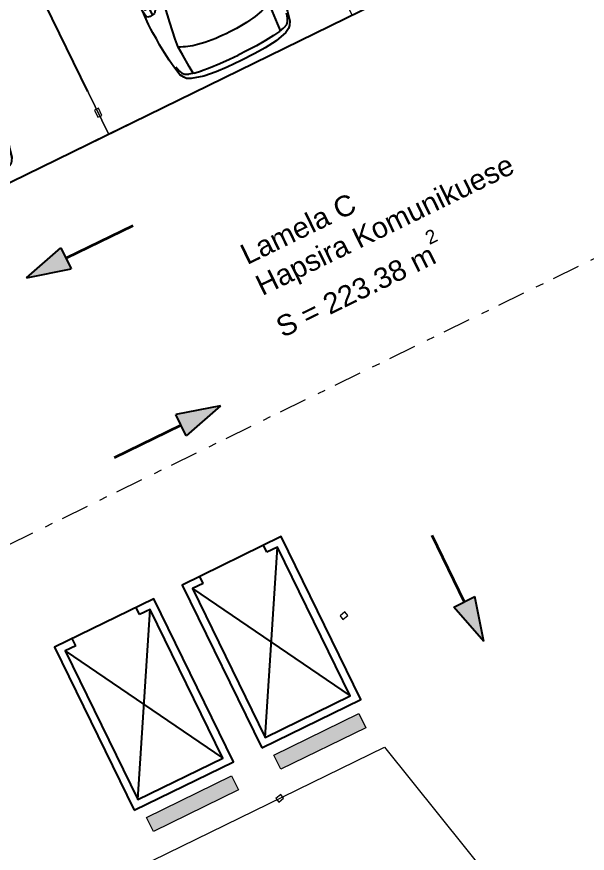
# Model space of a CAD drawing. Header units: metres. Extents: x 7511783 to 7512372, y 4692307 to 4692611.
# Drawn here: x 7511960.25 to 7511967.49, y 4692583.54 to 4692594.15 of the extents above; entities that cross this region are included whole.
import ezdxf

# ---------------------------------------------------------------- set-up
doc = ezdxf.new("R2010")
doc.units = ezdxf.units.M
doc.linetypes.add('Dot & Dashed', pattern=[670.2777624130249, 352.777767181396, -176.388883590699, 0, -141.11111164093])
doc.linetypes.add('Long Dashed', pattern=[793.7499761581423, 476.2499928474427, -317.4999833106997])
doc.layers.get('0').update_dxf_attribs({"lineweight": 0})
for name, color, linetype, lineweight in [('2D Drafting - General_Pen_No__2', 8, 'Continuous', 0), ('2D Drafting - General_Pen_No__42', 8, 'Continuous', 0), ('A - Shtyllat', 7, 'Continuous', 0), ('A - Shtyllat_Pen_No__1', 7, 'Continuous', 0), ('A -Polyline', 7, 'Continuous', 0), ('A -Polyline_Pen_No__42', 8, 'Continuous', 0), ('Interior - Furniture _Pen_No__42', 8, 'Continuous', 0), ('Marker - Section', 7, 'Continuous', 0)]:
    doc.layers.add(name, color=color, linetype=linetype, lineweight=lineweight)
for name, color, linetype, lineweight, true_color in [('2D Drafting - General_Pen_No__82', 7, 'Continuous', 0, 0xaaaaaa), ('A - Fill Zone_Pen_No__156', 7, 'Continuous', 0, 0x54689e), ('A -Polyline_Pen_No__48', 7, 'Continuous', 0, 0xa80f02), ('A -Polyline_Pen_No__8', 7, 'Continuous', 0, 0xa80f02), ('Marker - Section_Pen_No__85', 7, 'Continuous', 0, 0x80c2ff)]:
    doc.layers.add(name, color=color, linetype=linetype, lineweight=lineweight, true_color=true_color)
doc.styles.add('GENERATED_STYLE_1', font='arial.ttf')

# ---------------------------------------------------------------- blocks, each defined once
blk = doc.blocks.new('Column_65', base_point=(6724.902781676206, 12956.7634294679))
at = {"layer": 'A - Shtyllat_Pen_No__1', "color": 7, "linetype": 'Continuous', "lineweight": 13, "flags": 128}
blk.add_lwpolyline([(6770.500561939939, 12936.24898492216), (6757.364026913966, 12994.79325404828), (6679.305001412475, 12977.27787401365), (6692.441536438448, 12918.73360488753)], close=True, dxfattribs=at)
blk = doc.blocks.new('Column_66', base_point=(6061.401064913532, 12807.88269917354))
at = {"layer": 'A - Shtyllat_Pen_No__1', "color": 7, "linetype": 'Continuous', "lineweight": 13, "flags": 128}
blk.add_lwpolyline([(6106.998845177263, 12787.3682546278), (6093.862310151291, 12845.91252375392), (6015.8032846498, 12828.39714371929), (6028.939819675772, 12769.85287459317)], close=True, dxfattribs=at)
blk = doc.blocks.new('Column_76', base_point=(6635.000000000004, 13874.91603487401))
at = {"layer": 'A - Shtyllat_Pen_No__1', "color": 7, "linetype": 'Continuous', "lineweight": 13, "flags": 128}
blk.add_lwpolyline([(6662.500000000005, 13924.91603487401), (6607.500000000003, 13924.91603487401), (6607.500000000003, 13824.91603487401), (6662.500000000005, 13824.91603487401)], close=True, dxfattribs=at)
blk = doc.blocks.new('Car 05 22')
at = {"layer": 'Interior - Furniture _Pen_No__42', "color": 8, "linetype": 'Continuous', "lineweight": 25}
for p, q in [((1961.117547741, 983.2211582230001), (1928.938242309, 983.2211582230001)), ((1928.938242309, 983.2211582230001), (1957.843908175, 858.0544967500001)), ((1996.903176747, 974.9060932166), (1961.117547741, 983.2211582230001)), ((2026.89661068, 945.007687052), (1996.903176747, 974.9060932166)), ((-78.35772569479998, 850.6357850930001), (-168.2198443133, 844.6061713611999)), ((-24.036324899, 852.2918850640001), (-78.35772569479998, 850.6357850930001)), ((40.3182760438, 852.333685063), (-24.036324899, 852.2918850640001)), ((230.8030912739, 845.5192631063), (40.3182760438, 852.333685063)), ((590.7241636140001, 851.6786068920002), (400.0158099590001, 847.5968063790001)), ((856.5325990199999, 856.1697074550001), (590.7241636140001, 851.6786068920002)), ((1129.8609284, 858.5331077519999), (856.5325990199999, 856.1697074550001)), ((1129.8609284, 858.5331077519999), (1120.69723063, 838.160005195)), ((1536.1071561, 860.3802508980001), (1129.8609284, 858.5331077519999)), ((1957.843908175, 858.0544967500001), (1536.1071561, 860.3802508980001)), ((1957.84390817, 858.0544967500001), (1977.22141076, 777.427813481)), ((2054.5732194, 897.577022836), (2026.89661068, 945.007687052)), ((2067.91700908, 857.6794056350002), (2054.5732194, 897.577022836)), ((2119.91703998, 857.4374531180001), (2067.91700908, 857.6794056350002)), ((2075.28112592, 835.6608695470001), (2067.91700908, 857.6794056350002)), ((2193.165590015, 856.4504063259001), (2119.91703998, 857.4374531180001)), ((2182.27381684, 834.0818412380002), (2193.16559002, 856.4504063260001)), ((2808.01466132, 852.5547640039999), (2193.165590015, 856.4504063259001)), ((2855.7113639, 852.6327640009999), (2808.01466132, 852.5547640039999)), ((2808.01466132, 852.5547640039999), (2876.86636504, 843.3172643940001)), ((2891.44016583, 852.528764005), (2855.7113639, 852.6327640009999)), ((2922.51356751, 852.0343640259999), (2891.44016583, 852.528764005)), ((2945.17226874, 849.4061641369999), (2922.51356751, 852.0343640259999)), ((2989.61447115, 839.6482645490003), (2945.17226874, 849.4061641369999)), ((-757.6903274910002, 747.022066986), (-784.8200333720001, 721.8124613509999)), ((-706.3378894982, 775.7872218095), (-757.6903274910002, 747.022066986)), ((-701.0941271610001, 743.2591195180001), (-729.425104913, 716.3992494200002)), ((-585.227090103, 801.027979058), (-706.3378894982, 775.7872218095)), ((-664.8727541800001, 760.961322365), (-701.0941271610001, 743.2591195180001)), ((-626.571782751, 772.4860242179999), (-664.8727541800001, 760.961322365)), ((-594.8871138119998, 778.489558035), (-626.571782751, 772.4860242179999)), ((-483.1389679684001, 817.2581826864), (-585.227090103, 801.027979058)), ((-372.3345973750002, 830.2299334650002), (-483.1389679684001, 817.2581826864)), ((-251.752794228, 841.0437339470001), (-372.3345973750002, 830.2299334650002)), ((-168.2198443133, 844.6061713611999), (-251.752794228, 841.0437339470001)), ((124.560977278, 791.396786131), (129.0398444, 820.468777931)), ((125.693926866, 743.8968737240001), (124.560977278, 791.396786131)), ((327.3887276080001, 761.9208956260001), (125.394377448, 756.455747737)), ((132.4291391170001, 722.8048827370001), (125.693926866, 743.8968737240001)), ((129.0398444, 820.468777931), (138.8862428820001, 832.3883788069999)), ((138.8862428820001, 832.3883788069999), (165.168377873, 840.2758852750001)), ((165.168377873, 840.2758852750001), (194.733578306, 844.324685204)), ((194.733578306, 844.324685204), (230.803091274, 845.519263106)), ((210.873013229, 809.231738788), (418.0703055720001, 816.1926024380002)), ((400.0158099590001, 847.5968063790001), (230.8030912739, 845.5192631063)), ((521.950780327, 764.672895972), (327.3887276080001, 761.9208956260001)), ((355.2943663540001, 762.315609428), (339.1227247570001, 683.1192857359999)), ((373.4006373970001, 762.571715197), (357.2289958010001, 683.375391506)), ((813.6270094460001, 769.327996556), (521.950780327, 764.672895972)), ((1108.59023357, 773.98329714), (813.6270094460001, 769.327996556)), ((1036.25651944, 772.8416796290002), (996.5002997029999, 578.7916468290002)), ((1041.96657906, 578.0240872360001), (1107.56627095, 773.967136299)), ((1173.32542975, 774.8950612010001), (1090.33970038, 577.8925306800002)), ((1115.14443198, 808.9482015290001), (1108.59023357, 773.98329714)), ((1108.59023357, 773.98329714), (1537.61805657, 780.0259473990001)), ((1119.51383092, 833.267204581), (1115.14443198, 808.9482015290001)), ((1120.16623076, 836.3248049650001), (1119.51383092, 833.267204581)), ((1120.69723063, 838.160005195), (1120.16623076, 836.3248049650001)), ((1162.63563846, 830.4777734580001), (1220.13025657, 829.0713745190002)), ((1220.13025657, 829.0713745190002), (1369.65750367, 831.4890726950001)), ((1537.61805657, 780.0256115210001), (1974.99295641, 786.0764425990001)), ((1939.15395607, 686.22492547), (1995.917261, 777.427813481)), ((1977.22141076, 777.427813481), (2019.59119012, 777.427813481)), ((2000.39650233, 701.5917706940002), (2213.53100788, 762.9814866290001)), ((2019.59119012, 777.427813481), (2044.48611622, 783.069509224)), ((2044.48611622, 783.069509224), (2063.35562216, 792.2740022800001)), ((2063.35562216, 792.2740022800001), (2070.42572439, 799.8521965630001)), ((2068.68333559, 787.696981005), (2065.39356605, 794.4584027669999)), ((2068.68333559, 787.696981005), (2148.02030692, 790.4828861469999)), ((2070.42572439, 799.8521965630001), (2075.2191259, 809.398389361)), ((2075.2191259, 809.398389361), (2075.28112592, 835.6608695470001)), ((2106.51930118, 732.1586113790001), (2148.02030692, 790.4828861469999)), ((2148.02030692, 790.4828861469999), (2166.81146925, 813.8145374840001)), ((2148.02030692, 790.4828861469999), (2205.61920777, 792.204186117)), ((2166.81146925, 813.8145374840001), (2182.27381684, 834.0818412380002)), ((2205.61920777, 792.204186117), (2227.21980808, 791.0038861380001)), ((2226.59190807, 769.8777067159999), (2213.53100788, 762.9814866290001)), ((2213.53100788, 762.9814866290001), (2238.34670825, 752.240186817)), ((2234.36910819, 773.9630864369999), (2226.59190807, 769.8828865080001)), ((2227.21980808, 791.0038861380001), (2232.61990816, 790.0299861550001)), ((2232.61990816, 790.0299861550001), (2237.93539134, 787.287122525)), ((2238.46067648, 776.864360243), (2234.36910819, 773.9630864369999)), ((2240.81890828, 784.0391862600001), (2237.93539134, 787.287122525)), ((2238.34670825, 752.240186817), (2258.53170854, 739.7174870370001)), ((2238.46067648, 776.864360243), (2240.85090828, 780.520986322)), ((2240.85090828, 780.520986322), (2240.81890828, 784.0391862600001)), ((2876.86636504, 843.3172643940001), (2954.16376923, 813.731165643)), ((2904.11849592, 832.8863289209999), (2905.06820589, 832.837990116)), ((2954.16376923, 813.731165643), (3075.78877375, 774.6896785450001)), ((3013.55027244, 833.064864827), (2989.61447115, 839.6482645490003)), ((3154.26138006, 782.5577669589999), (3013.55027244, 833.064864827)), ((3022.47491973, 758.305686711), (3023.66221975, 762.4851866380001)), ((3024.49924208, 753.7186598590001), (3022.47491973, 758.305686711)), ((3023.66221975, 762.4851866380001), (3034.64521991, 765.0503865930001)), ((3037.91041996, 743.452886971), (3024.49924208, 753.7186598590001)), ((3034.64521991, 765.0503865930001), (3046.93432009, 763.817386614)), ((3050.61522015, 730.6688871950001), (3037.91041996, 743.452886971)), ((3046.93432009, 763.817386614), (3060.9451203, 762.9292866300001)), ((3060.9451203, 762.9292866300001), (3089.85712072, 757.3861867269999)), ((3100.48402088, 763.1120866269999), (3075.78877375, 774.6896785450001)), ((3089.85712072, 757.3861867269999), (3108.43932099, 751.4304868319999)), ((3114.13862108, 753.311186799), (3100.48402088, 763.1120866269999)), ((3108.43932099, 751.4304868319999), (3122.8656212, 746.435986919)), ((3122.8656212, 746.435986919), (3114.13862108, 753.311186799)), ((3170.0706946, 726.5554905960001), (3122.8656212, 746.435986919)), ((3235.883818752, 747.6101556219), (3154.26138006, 782.5577669589999)), ((3269.07948628, 728.3294692490001), (3235.883818752, 747.6101556219)), ((-815.0478655078001, 667.7598955197003), (-855.0523550635, 511.0116477078998)), ((-784.8200333720001, 721.8124613509999), (-815.0478655078001, 667.7598955197003)), ((-768.27197925, 602.2788720830002), (-750.5770825730001, 669.7773949330001)), ((-729.425104913, 716.3992494200002), (-750.5770825730001, 669.7773949330001)), ((-500.877431885, 634.180288886), (-383.0238853850001, 641.9613403830001)), ((-383.0238853850001, 641.9613403830001), (-274.2208861730001, 631.3184000780001)), ((146.670770152, 710.6062742990001), (132.4291391170001, 722.8048827370001)), ((171.252864179, 696.6287725440002), (146.670770152, 710.6062742990001)), ((212.566754139, 676.5412700230003), (171.252864179, 696.6287725440002)), ((266.3151410770001, 654.566867265), (212.566754139, 676.5412700230003)), ((319.490328155, 636.426864989), (266.3151410770001, 654.566867265)), ((339.1227247570001, 683.1192857359999), (329.5580559370001, 633.867334886)), ((357.2289958010001, 683.375391506), (346.76505809, 629.492778784)), ((2000.39650233, 701.5917706940002), (1730.35620914, 633.8338533080002)), ((1952.84760406, 621.338789111), (2122.04550654, 659.9572884350001)), ((2122.04550654, 659.9572884350001), (2293.79610906, 697.650987774)), ((2258.53170854, 739.7174870370001), (2269.0398087, 731.086787188)), ((2269.0398087, 731.086787188), (2278.83550884, 721.9650873480001)), ((2278.83550884, 721.9650873480001), (2293.79610906, 697.650987774)), ((2293.79610906, 697.650987774), (2317.1870094, 700.7385877199999)), ((2293.79610906, 697.6386630720001), (2293.79610906, 697.650987774)), ((2317.1870094, 700.7385877199999), (2345.74280982, 702.7498876850002)), ((2355.13419975, 639.912801441), (2317.1870094, 700.7385877199999)), ((2345.74280982, 702.7498876850002), (2378.92931031, 702.0184876970001)), ((2379.77420337, 575.387091212), (2355.13301598, 639.9159014410001)), ((2410.10490185, 649.1086815510001), (2378.92931031, 702.0184876970001)), ((2378.92931031, 702.0184876970001), (2410.57231077, 694.202887834)), ((2436.02871163, 583.2244924540001), (2410.10490185, 649.1086815510001)), ((2410.57231077, 694.202887834), (2410.58631694, 694.1782473540002)), ((2428.73881104, 681.706188053), (2410.57231077, 694.202887834)), ((2428.73881104, 681.706188053), (2457.25830016, 700.0355353230001)), ((2428.77597173, 681.7007453250001), (2428.73881104, 681.706188053)), ((2428.77597173, 681.7007453250001), (2456.66545813, 639.8418234830003)), ((2456.66545813, 639.8418234830003), (2487.23639187, 574.2621729599999)), ((2457.25830016, 700.0355353230001), (2535.4819126, 697.9905877680001)), ((2535.4226126, 697.9916562040003), (2673.21491462, 695.5089878119999)), ((2535.46586986, 697.9894090810001), (2535.4819126, 697.988971943)), ((2673.21491462, 695.5089878119999), (2787.200816290001, 691.4809878819999)), ((2787.200816290001, 691.4809878819999), (2868.41581748, 687.223087957)), ((2868.39588233, 687.2248867100001), (2959.72331881, 678.984388101)), ((2959.72331881, 678.984388101), (2868.41581748, 687.1969879569999)), ((2959.72331881, 678.984388101), (3047.2313201, 666.2002883250001)), ((3047.20992906, 666.2041971140002), (3100.00912087, 656.556188494)), ((3064.50712035, 714.6457874760001), (3050.61522015, 730.6688871950001)), ((3076.97452053, 697.807687771), (3064.50712035, 714.6457874760001)), ((3100.00912087, 656.556188494), (3076.97452053, 697.807687771)), ((3152.92075342, 553.873393456), (3100.00912087, 656.556188494)), ((3211.69204952, 701.0151137130001), (3170.0706946, 726.5554905960001)), ((3254.25934432, 663.1775183300001), (3211.69204952, 701.0151137130001)), ((3301.86726379, 602.8090087200001), (3254.25934432, 663.1775183300001)), ((3298.56678787, 705.6390702070001), (3269.07948628, 728.3294692490001)), ((3337.33388997, 663.380671991), (3298.56678787, 705.6390702070001)), ((3374.49419199, 603.583974516), (3337.33388997, 663.380671991)), ((-768.27197925, 602.2788720830002), (-782.764796709, 510.0106247469999)), ((-764.3441764490001, 617.261773195), (-665.7281459970001, 623.9546285630003)), ((-665.7281459970001, 623.9546285630003), (-500.877431885, 634.180288886)), ((-274.2208861730001, 631.3184000780001), (-56.40485420300001, 600.536895199)), ((-56.40485420300001, 600.536895199), (145.941775497, 566.5900898169999)), ((145.941775497, 566.5900898169999), (233.261172115, 552.312592089)), ((233.261172115, 552.312592089), (315.3092800730001, 541.359190513)), ((315.2936019620001, 541.3606176840001), (384.2945810830001, 535.0794906230002)), ((392.7088835140001, 617.8124267930001), (319.490328155, 636.426864989)), ((384.2815104790001, 535.0803623180001), (454.174320738, 530.4191213629999)), ((474.8166917820001, 607.105387857), (392.7088835140001, 617.8124267930001)), ((521.3449804749999, 601.6186871690002), (474.8166917820001, 607.105387857)), ((569.993568652, 596.838186569), (521.3449804749999, 601.6186871690002)), ((652.59274858, 590.9845858339999), (569.993568652, 596.838186569)), ((772.8388193580001, 584.9903850819999), (652.59274858, 590.9845858339999)), ((907.266686691, 580.298084493), (772.8388193580001, 584.9903850819999)), ((1041.96657906, 578.0240872360001), (907.266686691, 580.298084493)), ((1227.79815085, 577.518695794), (1041.96657906, 578.0240872360001)), ((1316.09897866, 580.475793563), (1227.79815085, 577.518695794)), ((1403.02450604, 584.4121905939999), (1316.09897866, 580.475793563)), ((1483.8761315, 590.1361862749999), (1403.02450604, 584.4121905939999)), ((1562.00595611, 600.5964783840001), (1483.8761315, 590.1361862749999)), ((1510.85529759, 527.5929907539999), (1554.25309822, 533.0576906580002)), ((1554.25309822, 533.0576906580002), (1596.82961355, 540.969674969)), ((1730.35620914, 633.8338533080002), (1562.00595611, 600.5964783840001)), ((1597.28918852, 541.1774857889999), (1596.65116701, 540.8889849259999)), ((1610.72419049, 544.0665862469999), (1779.61280153, 581.7538898049999)), ((1779.61280153, 581.7538898049999), (1952.84760406, 621.338789111)), ((2397.33410595, 514.2584815219999), (2379.77250853, 575.3929912130001)), ((2453.63941421, 521.616582688), (2436.02871163, 583.2244924540001)), ((2487.23639187, 574.2621729599999), (2491.79934275, 562.0052962960002)), ((2491.79994982, 562.0052962960002), (2517.90263133, 477.034766618)), ((3189.62073735, 475.569766106), (3152.92075342, 553.873393456)), ((3301.86726379, 602.8090087200001), (3346.01551313, 501.42179807)), ((3418.40079436, 512.743978351), (3374.49419199, 603.583974516)), ((-855.0523550635, 511.0116477078998), (-874.6778528530002, 344.9579771100001)), ((-782.7621654889999, 510.0273763590001), (-794.5333543099999, 390.6265818930001)), ((454.170282107, 530.4193907049998), (526.242583163, 526.2868907769998)), ((526.2331313149999, 526.287307384), (627.7018846490002, 521.814890855)), ((627.6985462070002, 521.8149872519999), (756.75876515, 518.0884218199999)), ((756.75876515, 518.0884218199999), (1322.62824821, 518.052230308)), ((1322.62824821, 518.052230308), (1420.49779626, 521.6528908580001)), ((1420.49066257, 521.652523245), (1466.64156934, 524.030772681)), ((1466.62639694, 524.029990817), (1510.87647584, 527.594696836)), ((2419.31580918, 395.73626267), (2397.33316008, 514.2635815229999)), ((2477.61661773, 401.0764635800001), (2453.63941421, 521.616582688)), ((2517.90263133, 477.034766618), (2537.54372273, 384.081034151)), ((3199.39883308, 466.7584630290001), (3189.62073735, 475.569766106)), ((3220.69886845, 454.3885401880001), (3199.39883308, 466.7584630290001)), ((3256.10680826, 439.241753418), (3220.67662376, 454.401458713)), ((3288.39019413, 425.101248479), (3256.10680826, 439.241753418)), ((3319.36158057, 408.4128426500001), (3288.39019413, 425.101248479)), ((3346.01551313, 501.42179807), (3374.29746586, 419.557472908)), ((3457.47689648, 393.098483403), (3418.40079436, 512.743978351)), ((-874.6778528530002, 344.9579771100001), (-882.9440546450002, 194.680643518)), ((-794.5333543099999, 390.6265818930001), (-802.432846809, 258.715288008)), ((2433.73206705, 266.091642182), (2419.31580918, 395.73626267)), ((2493.88922012, 269.050242651), (2477.61661773, 401.0764635800001)), ((2537.54372273, 384.081034151), (2551.45611664, 285.6281997640001)), ((3353.46269085, 384.251283776), (3319.36158057, 408.4128426500001)), ((3321.23357975, 370.497229407), (3320.99727986, 362.132926485)), ((3320.99727986, 362.132926485), (3338.31527228, 276.8564967000001)), ((3324.65427826, 377.297531782), (3321.23357975, 370.497229407)), ((3328.30797666, 379.591332583), (3324.65427826, 377.297531782)), ((3338.46837221, 379.452332535), (3328.30797666, 379.591332583)), ((3363.6407612, 357.8117249760001), (3338.46837221, 379.452332535)), ((3377.18239213, 359.973484801), (3353.46269085, 384.251283776)), ((3396.66521323, 315.8049103040001), (3363.6407612, 357.8117249760001)), ((3391.09039087, 344.247647689), (3374.29746586, 419.557472908)), ((3391.09039087, 344.247647689), (3377.18239213, 359.973484801)), ((3468.34279707, 330.9338860280001), (3457.47689648, 393.098483403)), ((3474.4914974, 263.721088865), (3468.34279707, 330.9338860280001)), ((-802.432846809, 258.715288008), (-806.813142649, 124.936494209)), ((2441.61713002, 131.955220918), (2433.73181129, 266.093942182)), ((2503.10292147, 133.173421111), (2493.88922012, 269.050242651)), ((2551.45611664, 285.6281997640001), (2559.71041303, 193.693567653)), ((3338.31527228, 276.8564967000001), (3351.88296634, 172.661960307)), ((3408.0703938, 289.3779877820002), (3396.66521323, 315.8049103040001)), ((3408.0703938, 289.3779877820002), (3413.77629411, 267.259988716)), ((3413.77548775, 267.2641933500001), (3418.45445829, 242.866384828)), ((3418.45219437, 242.878189745), (3424.04489467, 200.723791525)), ((3478.33319761, 199.9171915590001), (3474.4914974, 263.721088865)), ((-882.9440546450002, 194.680643518), (-885.376707689, 0)), ((-806.813142649, 124.936494209), (-808.0470753050001, 0)), ((2444.0197128, -0.02730000432770001), (2441.61701245, 131.957220918)), ((2506.01959488, -3.859767548100002e-13), (2503.10292147, 133.173421111)), ((2559.71041303, 193.693567653), (2564.38081099, 101.185635342)), ((3351.88296634, 172.661960307), (3358.34376351, 75.87012649980001)), ((3424.04489467, 200.723791525), (3427.72848251, 152.023715234)), ((3432.36383112, 39.98011396419999), (3427.72848251, 152.023715234)), ((3479.35651311, 164.9481933352), (3478.33319761, 199.9171915590001)), ((3489.51959821, 164.9481933352), (3479.35651311, 164.9481933352)), ((3489.51959821, -164.9481933352), (3489.51959821, 164.9481933352)), ((-885.376707689, 0), (-882.9440546450002, -194.680643518)), ((-806.813142649, -124.936494209), (-808.0470753050001, 1.476718538480001e-13)), ((2444.0197128, 0.02730000432710001), (2441.61701245, -131.957220918)), ((2564.38081099, 101.185635342), (2566.01761027, -0.006100002130650002)), ((2564.38081099, -101.185635342), (2566.01761027, 0.006100002129970001)), ((3353.95786543, 27.8932505984), (3358.34376351, 75.87012649980001)), ((3353.95786543, 27.8932505984), (3353.95786543, -0.7649002671629999)), ((3353.95786543, -27.8932505984), (3353.95786543, 0.7649002671619999)), ((3370.89075802, 11.7411041009), (3370.32315827, -0.7649002671629999)), ((3370.89075802, -11.7411041009), (3370.32315827, 0.7649002671619999)), ((3372.49235732, 23.6550082622), (3370.89075802, 11.7411041009)), ((3376.26728506, 38.993950924), (3372.49235732, 23.6550082622)), ((3381.98685317, 46.5714162664), (3376.26728506, 38.993950924)), ((3386.21005132, 48.3522168884), (3381.98685317, 46.5714162664)), ((3386.21005132, 48.3522168884), (3394.28954778, 48.3522168884)), ((3398.51284593, 46.5714162664), (3394.28954778, 48.3522168884)), ((3404.23226311, 38.99375151340001), (3398.51284593, 46.5714162664)), ((3404.23226311, 38.99375151340001), (3408.00714178, 23.6550082622)), ((3408.00714178, 23.6550082622), (3409.76654101, 8.055102813469999)), ((3409.76654101, 8.055102813469999), (3409.76654101, -4.961309141290002e-13)), ((3431.76949509, 57.3729975776), (3431.76949509, 56.7710829698)), ((3432.04453126, -0.0109000038072), (3432.36383112, 39.98011396419999)), ((3432.04453126, 0.0109000038063), (3432.36383112, -39.98011396419999)), ((2506.01959488, -2.780368116010001e-13), (2503.10292147, -133.173421111)), ((2559.71041303, -193.693567653), (2564.38081099, -101.185635342)), ((3351.88296634, -172.661960307), (3358.34376351, -75.87012649980001)), ((3353.95786543, -27.8932505984), (3358.34376351, -75.87012649980001)), ((3372.49235732, -23.6550082622), (3370.89075802, -11.7411041009)), ((3376.26728506, -38.993950924), (3372.49235732, -23.6550082622)), ((3381.98685317, -46.5714162664), (3376.26728506, -38.993950924)), ((3386.21005132, -48.3522168884), (3381.98685317, -46.5714162664)), ((3386.21005132, -48.3522168884), (3394.28954778, -48.3522168884)), ((3398.51284593, -46.5714162664), (3394.28954778, -48.3522168884)), ((3404.23226311, -38.99375151340001), (3398.51284593, -46.5714162664)), ((3404.23226311, -38.99375151340001), (3408.00714178, -23.6550082622)), ((3408.00714178, -23.6550082622), (3409.76654101, -8.055102813469999)), ((3409.76654101, -8.055102813469999), (3409.76654101, -3.892295027780001e-13)), ((3432.36383112, -39.98011396419999), (3427.72848251, -152.023715234)), ((3431.76949509, -57.3729975776), (3431.76949509, -56.7710829698)), ((-882.9440546450002, -194.680643518), (-874.6778528530002, -344.9579771100001)), ((-802.432846809, -258.715288008), (-806.813142649, -124.936494209)), ((2441.61713002, -131.955220918), (2433.73181129, -266.093942182)), ((2503.10292147, -133.173421111), (2493.88922012, -269.050242651)), ((2551.45611664, -285.6281997640001), (2559.71041303, -193.693567653)), ((3338.31527228, -276.8564967000001), (3351.88296634, -172.661960307)), ((3418.45219437, -242.878189745), (3424.04489467, -200.723791525)), ((3424.04489467, -200.723791525), (3427.72848251, -152.023715234)), ((3474.4914974, -263.721088865), (3478.33319761, -199.9171915590001)), ((3478.33319761, -199.9171915590001), (3479.35651311, -164.9481933352)), ((3479.35651311, -164.9481933352), (3489.51959821, -164.9481933352)), ((-794.5333543099999, -390.6265818930001), (-802.432846809, -258.715288008)), ((2433.73206705, -266.091642182), (2419.31580918, -395.73626267)), ((2493.88922012, -269.050242651), (2477.61661773, -401.0764635800001)), ((2537.54372273, -384.081034151), (2551.45611664, -285.6281997640001)), ((3320.99727986, -362.132926485), (3338.31527228, -276.8564967000001)), ((3396.66521323, -315.8049103040001), (3363.6407612, -357.8117249760001)), ((3408.0703938, -289.3779877820002), (3396.66521323, -315.8049103040001)), ((3408.0703938, -289.3779877820002), (3413.77629411, -267.259988716)), ((3413.77548775, -267.2641933500001), (3418.45445829, -242.866384828)), ((3468.34279707, -330.9338860280001), (3474.4914974, -263.721088865)), ((-874.6778528530002, -344.9579771100001), (-855.0523550635, -511.0116477078998)), ((-782.7621654889999, -510.0273763590001), (-794.5333543099999, -390.6265818930001)), ((2419.31580918, -395.73626267), (2397.33316008, -514.2635815229999)), ((2477.61661773, -401.0764635800001), (2453.63941421, -521.616582688)), ((2517.90263133, -477.034766618), (2537.54372273, -384.081034151)), ((3319.36158057, -408.4128426500001), (3288.39019413, -425.101248479)), ((3353.46269085, -384.251283776), (3319.36158057, -408.4128426500001)), ((3321.23357975, -370.497229407), (3320.99727986, -362.132926485)), ((3324.65427826, -377.297531782), (3321.23357975, -370.497229407)), ((3328.30797666, -379.591332583), (3324.65427826, -377.297531782)), ((3338.46837221, -379.452332535), (3328.30797666, -379.591332583)), ((3363.6407612, -357.8117249760001), (3338.46837221, -379.452332535)), ((3346.01551313, -501.42179807), (3374.29746586, -419.557472908)), ((3377.18239213, -359.973484801), (3353.46269085, -384.251283776)), ((3391.09039087, -344.247647689), (3374.29746586, -419.557472908)), ((3391.09039087, -344.247647689), (3377.18239213, -359.973484801)), ((3418.40079436, -512.743978351), (3457.47689648, -393.098483403)), ((3457.47689648, -393.098483403), (3468.34279707, -330.9338860280001)), ((-855.0523550635, -511.0116477078998), (-815.0478655078001, -667.7598955197003)), ((-768.27197925, -602.2788720830002), (-782.764796709, -510.0106247469999)), ((384.2815104790001, -535.0803623180001), (454.174320738, -530.4191213629999)), ((454.170282107, -530.4193907049998), (526.242583163, -526.2868907769998)), ((526.2331313149999, -526.287307384), (627.7018846490002, -521.814890855)), ((627.6985462070002, -521.8149872519999), (756.75876515, -518.0884218199999)), ((756.75876515, -518.0884218199999), (1322.62824821, -518.052230308)), ((1322.62824821, -518.052230308), (1420.49779626, -521.6528908580001)), ((1420.49066257, -521.652523245), (1466.64156934, -524.030772681)), ((1466.62639694, -524.029990817), (1510.87647584, -527.594696836)), ((1510.85529759, -527.5929907539999), (1554.25309822, -533.0576906580002)), ((2397.33410595, -514.2584815219999), (2379.77250853, -575.3929912130001)), ((2453.63941421, -521.616582688), (2436.02871163, -583.2244924540001)), ((2491.79994982, -562.0052962960002), (2517.90263133, -477.034766618)), ((3189.62073735, -475.569766106), (3152.92075342, -553.873393456)), ((3199.39883308, -466.7584630290001), (3189.62073735, -475.569766106)), ((3220.69886845, -454.3885401880001), (3199.39883308, -466.7584630290001)), ((3256.10680826, -439.241753418), (3220.67662376, -454.401458713)), ((3288.39019413, -425.101248479), (3256.10680826, -439.241753418)), ((3301.86726379, -602.8090087200001), (3346.01551313, -501.42179807)), ((3374.49419199, -603.583974516), (3418.40079436, -512.743978351)), ((-768.27197925, -602.2788720830002), (-750.5770825730001, -669.7773949330001)), ((-764.3441764490001, -617.261773195), (-665.7281459970001, -623.9546285630003)), ((-665.7281459970001, -623.9546285630003), (-500.877431885, -634.180288886)), ((-500.877431885, -634.180288886), (-383.0238853850001, -641.9613403830001)), ((-383.0238853850001, -641.9613403830001), (-274.2208861730001, -631.3184000780001)), ((-274.2208861730001, -631.3184000780001), (-56.40485420300001, -600.536895199)), ((-56.40485420300001, -600.536895199), (145.941775497, -566.5900898169999)), ((145.941775497, -566.5900898169999), (233.261172115, -552.312592089)), ((233.261172115, -552.312592089), (315.3092800730001, -541.359190513)), ((319.490328155, -636.426864989), (266.3151410770001, -654.566867265)), ((315.2936019620001, -541.3606176840001), (384.2945810830001, -535.0794906230002)), ((392.7088835140001, -617.8124267930001), (319.490328155, -636.426864989)), ((339.1227247570001, -683.1192857359999), (329.5580559370001, -633.867334886)), ((357.2289958010001, -683.375391506), (346.76505809, -629.492778784)), ((474.8166917820001, -607.105387857), (392.7088835140001, -617.8124267930001)), ((521.3449804749999, -601.6186871690002), (474.8166917820001, -607.105387857)), ((569.993568652, -596.838186569), (521.3449804749999, -601.6186871690002)), ((652.59274858, -590.9845858339999), (569.993568652, -596.838186569)), ((772.8388193580001, -584.9903850819999), (652.59274858, -590.9845858339999)), ((907.266686691, -580.298084493), (772.8388193580001, -584.9903850819999)), ((1041.96657906, -578.0240872360001), (907.266686691, -580.298084493)), ((1036.25651944, -772.8416796290002), (996.5002997029999, -578.7916468290002)), ((1227.79815085, -577.518695794), (1041.96657906, -578.0240872360001)), ((1041.96657906, -578.0240872360001), (1107.56627095, -773.967136299)), ((1173.32542975, -774.8950612010001), (1090.33970038, -577.8925306800002)), ((1316.09897866, -580.475793563), (1227.79815085, -577.518695794)), ((1403.02450604, -584.4121905939999), (1316.09897866, -580.475793563)), ((1483.8761315, -590.1361862749999), (1403.02450604, -584.4121905939999)), ((1562.00595611, -600.5964783840001), (1483.8761315, -590.1361862749999)), ((1554.25309822, -533.0576906580002), (1596.82961355, -540.969674969)), ((1730.35620914, -633.8338533080002), (1562.00595611, -600.5964783840001)), ((1597.28918852, -541.1774857889999), (1596.65116701, -540.8889849259999)), ((1610.72419049, -544.0665862469999), (1779.61280153, -581.7538898049999)), ((2000.39650233, -701.5917706940002), (1730.35620914, -633.8338533080002)), ((1779.61280153, -581.7538898049999), (1952.84760406, -621.338789111)), ((1952.84760406, -621.338789111), (2122.04550654, -659.9572884350001)), ((2379.77420337, -575.387091212), (2355.13301598, -639.9159014410001)), ((2436.02871163, -583.2244924540001), (2410.10490185, -649.1086815510001)), ((2456.66545813, -639.8418234830003), (2487.23639187, -574.2621729599999)), ((2487.23639187, -574.2621729599999), (2491.79934275, -562.0052962960002)), ((3152.92075342, -553.873393456), (3100.00912087, -656.556188494)), ((3301.86726379, -602.8090087200001), (3254.25934432, -663.1775183300001)), ((3337.33388997, -663.380671991), (3374.49419199, -603.583974516)), ((-815.0478655078001, -667.7598955197003), (-784.8200333720001, -721.8124613509999)), ((-784.8200333720001, -721.8124613509999), (-757.6903274910002, -747.022066986)), ((-729.425104913, -716.3992494200002), (-750.5770825730001, -669.7773949330001)), ((-701.0941271610001, -743.2591195180001), (-729.425104913, -716.3992494200002)), ((132.4291391170001, -722.8048827370001), (125.693926866, -743.8968737240001)), ((146.670770152, -710.6062742990001), (132.4291391170001, -722.8048827370001)), ((171.252864179, -696.6287725440002), (146.670770152, -710.6062742990001)), ((212.566754139, -676.5412700230003), (171.252864179, -696.6287725440002)), ((266.3151410770001, -654.566867265), (212.566754139, -676.5412700230003)), ((355.2943663540001, -762.315609428), (339.1227247570001, -683.1192857359999)), ((373.4006373970001, -762.571715197), (357.2289958010001, -683.375391506)), ((1939.15395607, -686.22492547), (1995.917261, -777.427813481)), ((2000.39650233, -701.5917706940002), (2213.53100788, -762.9814866290001)), ((2106.51930118, -732.1586113790001), (2148.02030692, -790.4828861469999)), ((2122.04550654, -659.9572884350001), (2293.79610906, -697.650987774)), ((2238.34670825, -752.240186817), (2258.53170854, -739.7174870370001)), ((2258.53170854, -739.7174870370001), (2269.0398087, -731.086787188)), ((2269.0398087, -731.086787188), (2278.83550884, -721.9650873480001)), ((2278.83550884, -721.9650873480001), (2293.79610906, -697.650987774)), ((2293.79610906, -697.6386630720001), (2293.79610906, -697.650987774)), ((2293.79610906, -697.650987774), (2317.1870094, -700.7385877199999)), ((2355.13419975, -639.912801441), (2317.1870094, -700.7385877199999)), ((2317.1870094, -700.7385877199999), (2345.74280982, -702.7498876850002)), ((2345.74280982, -702.7498876850002), (2378.92931031, -702.0184876970001)), ((2410.10490185, -649.1086815510001), (2378.92931031, -702.0184876970001)), ((2378.92931031, -702.0184876970001), (2410.57231077, -694.202887834)), ((2428.73881104, -681.706188053), (2410.57231077, -694.202887834)), ((2410.57231077, -694.202887834), (2410.58631694, -694.1782473540002)), ((2428.77597173, -681.7007453250001), (2428.73881104, -681.706188053)), ((2428.73881104, -681.706188053), (2457.25830016, -700.0355353230001)), ((2428.77597173, -681.7007453250001), (2456.66545813, -639.8418234830003)), ((2457.25830016, -700.0355353230001), (2535.4819126, -697.9905877680001)), ((2535.4226126, -697.9916562040003), (2673.21491462, -695.5089878119999)), ((2535.46586986, -697.9894090810001), (2535.4819126, -697.988971943)), ((2673.21491462, -695.5089878119999), (2787.200816290001, -691.4809878819999)), ((2787.200816290001, -691.4809878819999), (2868.41581748, -687.223087957)), ((2868.39588233, -687.2248867100001), (2959.72331881, -678.984388101)), ((2959.72331881, -678.984388101), (2868.41581748, -687.1969879569999)), ((2959.72331881, -678.984388101), (3047.2313201, -666.2002883250001)), ((3050.61522015, -730.6688871950001), (3037.91041996, -743.452886971)), ((3047.20992906, -666.2041971140002), (3100.00912087, -656.556188494)), ((3064.50712035, -714.6457874760001), (3050.61522015, -730.6688871950001)), ((3076.97452053, -697.807687771), (3064.50712035, -714.6457874760001)), ((3100.00912087, -656.556188494), (3076.97452053, -697.807687771)), ((3170.0706946, -726.5554905960001), (3122.8656212, -746.435986919)), ((3211.69204952, -701.0151137130001), (3170.0706946, -726.5554905960001)), ((3254.25934432, -663.1775183300001), (3211.69204952, -701.0151137130001)), ((3235.883818752, -747.6101556219), (3269.07948628, -728.3294692490001)), ((3269.07948628, -728.3294692490001), (3298.56678787, -705.6390702070001)), ((3298.56678787, -705.6390702070001), (3337.33388997, -663.380671991)), ((-757.6903274910002, -747.022066986), (-706.3378894982, -775.7872218095)), ((-706.3378894982, -775.7872218095), (-585.227090103, -801.027979058)), ((-664.8727541800001, -760.961322365), (-701.0941271610001, -743.2591195180001)), ((-626.571782751, -772.4860242179999), (-664.8727541800001, -760.961322365)), ((-594.8871138119998, -778.489558035), (-626.571782751, -772.4860242179999)), ((-585.227090103, -801.027979058), (-483.149337101, -817.2569687829999)), ((-483.149337101, -817.2569687829999), (-372.3345973750002, -830.2299334650002)), ((-372.3345973750002, -830.2299334650002), (-251.752794228, -841.0437339470001)), ((-251.752794228, -841.0437339470001), (-168.2198443133, -844.6061713611999)), ((-168.2198443133, -844.6061713611999), (-78.35772569479998, -850.6357850930001)), ((40.3182760438, -852.333685063), (230.8030912739, -845.5192631063)), ((125.693926866, -743.8968737240001), (124.560977278, -791.396786131)), ((124.560977278, -791.396786131), (129.0398444, -820.468777931)), ((327.3887276080001, -761.9208956260001), (125.394377448, -756.455747737)), ((129.0398444, -820.468777931), (138.8862428820001, -832.3883788069999)), ((138.8862428820001, -832.3883788069999), (165.168377873, -840.2758852750001)), ((165.168377873, -840.2758852750001), (194.733578306, -844.324685204)), ((194.733578306, -844.324685204), (230.803091274, -845.519263106)), ((210.873013229, -809.231738788), (418.0703055720001, -816.1926024380002)), ((230.8030912739, -845.5192631063), (400.0158099590001, -847.5968063790001)), ((521.950780327, -764.672895972), (327.3887276080001, -761.9208956260001)), ((400.0158099590001, -847.5968063790001), (590.7241636140001, -851.6786068920002)), ((813.6270094460001, -769.327996556), (521.950780327, -764.672895972)), ((1108.59023357, -773.98329714), (813.6270094460001, -769.327996556)), ((1108.59023357, -773.98329714), (1537.61805657, -780.0259473990001)), ((1115.14443198, -808.9482015290001), (1108.59023357, -773.98329714)), ((1119.51383092, -833.267204581), (1115.14443198, -808.9482015290001)), ((1120.16623076, -836.3248049650001), (1119.51383092, -833.267204581)), ((1120.69723063, -838.160005195), (1120.16623076, -836.3248049650001)), ((1129.8609284, -858.5331077519999), (1120.69723063, -838.160005195)), ((1162.63563846, -830.4777734580001), (1220.13025657, -829.0713745190002)), ((1220.13025657, -829.0713745190002), (1369.65750367, -831.4890726950001)), ((1537.61805657, -780.0256115210001), (1974.99295641, -786.0764425990001)), ((1957.84390817, -858.0544967500001), (1977.22141076, -777.427813481)), ((1977.22141076, -777.427813481), (2019.59119012, -777.427813481)), ((2019.59119012, -777.427813481), (2044.48611622, -783.069509224)), ((2044.48611622, -783.069509224), (2063.35562216, -792.2740022800001)), ((2063.35562216, -792.2740022800001), (2070.42572439, -799.8521965630001)), ((2068.68333559, -787.696981005), (2065.39356605, -794.4584027669999)), ((2075.28112592, -835.6608695470001), (2067.91700908, -857.6794056350002)), ((2068.68333559, -787.696981005), (2148.02030692, -790.4828861469999)), ((2070.42572439, -799.8521965630001), (2075.2191259, -809.398389361)), ((2075.2191259, -809.398389361), (2075.28112592, -835.6608695470001)), ((2148.02030692, -790.4828861469999), (2166.81146925, -813.8145374840001)), ((2148.02030692, -790.4828861469999), (2205.61920777, -792.204186117)), ((2166.81146925, -813.8145374840001), (2182.27381684, -834.0818412380002)), ((2182.27381684, -834.0818412380002), (2193.16559002, -856.4504063260001)), ((2205.61920777, -792.204186117), (2227.21980808, -791.0038861380001)), ((2213.53100788, -762.9814866290001), (2238.34670825, -752.240186817)), ((2226.59190807, -769.8777067159999), (2213.53100788, -762.9814866290001)), ((2234.36910819, -773.9630864369999), (2226.59190807, -769.8828865080001)), ((2227.21980808, -791.0038861380001), (2232.61990816, -790.0299861550001)), ((2232.61990816, -790.0299861550001), (2237.93539134, -787.287122525)), ((2238.46067648, -776.864360243), (2234.36910819, -773.9630864369999)), ((2240.81890828, -784.0391862600001), (2237.93539134, -787.287122525)), ((2238.46067648, -776.864360243), (2240.85090828, -780.520986322)), ((2240.85090828, -780.520986322), (2240.81890828, -784.0391862600001)), ((2808.01466132, -852.5547640039999), (2876.86636504, -843.3172643940001)), ((2876.86636504, -843.3172643940001), (2954.16376923, -813.731165643)), ((2945.17226874, -849.4061641369999), (2989.61447115, -839.6482645490003)), ((2954.16376923, -813.731165643), (3075.78877375, -774.6896785450001)), ((2989.61447115, -839.6482645490003), (3013.55027244, -833.064864827)), ((3013.55027244, -833.064864827), (3154.26138006, -782.5577669589999)), ((3024.49924208, -753.7186598590001), (3022.47491973, -758.305686711)), ((3022.47491973, -758.305686711), (3023.66221975, -762.4851866380001)), ((3023.66221975, -762.4851866380001), (3034.64521991, -765.0503865930001)), ((3037.91041996, -743.452886971), (3024.49924208, -753.7186598590001)), ((3034.64521991, -765.0503865930001), (3046.93432009, -763.817386614)), ((3046.93432009, -763.817386614), (3060.9451203, -762.9292866300001)), ((3060.9451203, -762.9292866300001), (3089.85712072, -757.3861867269999)), ((3100.48402088, -763.1120866269999), (3075.78877375, -774.6896785450001)), ((3089.85712072, -757.3861867269999), (3108.43932099, -751.4304868319999)), ((3114.13862108, -753.311186799), (3100.48402088, -763.1120866269999)), ((3108.43932099, -751.4304868319999), (3122.8656212, -746.435986919)), ((3122.8656212, -746.435986919), (3114.13862108, -753.311186799)), ((3154.26138006, -782.5577669589999), (3235.883818752, -747.6101556219)), ((-78.35772569479998, -850.6357850930001), (-24.036324899, -852.2918850640001)), ((-24.036324899, -852.2918850640001), (40.3182760438, -852.333685063)), ((590.7241636140001, -851.6786068920002), (856.5325990199999, -856.1697074550001)), ((856.5325990199999, -856.1697074550001), (1129.8609284, -858.5331077519999)), ((1129.8609284, -858.5331077519999), (1536.1071561, -860.3802508980001)), ((1536.1071561, -860.3802508980001), (1957.84390817, -858.0544967500001)), ((1957.84390817, -858.0544967500001), (1928.938242309, -983.2211582230001)), ((1996.903176747, -974.9060932166), (2026.89661068, -945.007687052)), ((2026.89661068, -945.007687052), (2054.5732194, -897.577022836)), ((2054.5732194, -897.577022836), (2067.917009081, -857.6794056350002)), ((2067.917009081, -857.6794056350002), (2119.91703998, -857.4374531180001)), ((2119.91703998, -857.4374531180001), (2193.165590015, -856.4504063259001)), ((2193.165590015, -856.4504063259001), (2808.01466132, -852.5547640039999)), ((2808.01466132, -852.5547640039999), (2855.7113639, -852.6327640009999)), ((2855.7113639, -852.6327640009999), (2891.44016583, -852.528764005)), ((2891.44016583, -852.528764005), (2922.51356751, -852.0343640259999)), ((2922.51356751, -852.0343640259999), (2945.17226874, -849.4061641369999)), ((1928.938242309, -983.2211582230001), (1961.117547741, -983.2211582230001)), ((1961.117547741, -983.2211582230001), (1996.903176747, -974.9060932166))]:
    blk.add_line(p, q, dxfattribs=at)
for centre, radius, start, end in [((492.8743121958001, 217.6762888661), 973.2499460396, 154.1544541405, 170.9117329646), ((1649.811844864, 0), 1520.416064058, 158.6992078, 201.3007921999999), ((-1245.217819199, 0), 2907.303426369, 349.2141992177, 10.78580078235001), ((1856.361619248, -1.736472437242), 2353.963924674, 170.8803955853, 189.9222862500999), ((492.8743121958001, -217.6762888661), 973.2499460396, 191.230533967, 205.8455458595)]:
    blk.add_arc(centre, radius, start, end, dxfattribs=at)
blk = doc.blocks.new('Polyline_16', base_point=(60923.76808812533, -12574.33508883729))
at = {"layer": 'A -Polyline_Pen_No__48', "linetype": 'Continuous', "lineweight": 25, "true_color": 0xa80f02}
blk.add_hatch(color=14, dxfattribs=at).paths.add_polyline_path([(60923.76808812536, -14074.33508883728), (61073.76808812535, -13514.52758883728), (60773.76808812535, -13514.52758883729)])
at = {"layer": 'A -Polyline_Pen_No__48', "color": 14, "linetype": 'Continuous', "lineweight": 25, "true_color": 0xa80f02}
for p, q in [((60923.76808812536, -14074.33508883728), (60773.76808812535, -13514.52758883729)), ((60773.76808812535, -13514.52758883729), (61073.76808812535, -13514.52758883728)), ((60923.76808812536, -14074.33508883728), (61073.76808812535, -13514.52758883728))]:
    blk.add_line(p, q, dxfattribs=at)
at = {"layer": 'A -Polyline_Pen_No__8', "color": 14, "linetype": 'Continuous', "lineweight": 35, "true_color": 0xa80f02, "flags": 128}
blk.add_lwpolyline([(60923.76808812533, -12574.33508883729), (60923.76808812535, -13514.52758883728)], dxfattribs=at)
blk = doc.blocks.new('Polyline_17', base_point=(59238.41195874225, -7380.512641548449))
at = {"layer": 'A -Polyline_Pen_No__48', "linetype": 'Continuous', "lineweight": 25, "true_color": 0xa80f02}
blk.add_hatch(color=14, dxfattribs=at).paths.add_polyline_path([(57738.41195874225, -7380.512641548456), (58298.21945874225, -7530.512641548455), (58298.21945874225, -7230.512641548454)])
at = {"layer": 'A -Polyline_Pen_No__48', "color": 14, "linetype": 'Continuous', "lineweight": 25, "true_color": 0xa80f02}
for p, q in [((57738.41195874225, -7380.512641548456), (58298.21945874225, -7230.512641548454)), ((58298.21945874225, -7230.512641548454), (58298.21945874225, -7530.512641548455)), ((57738.41195874225, -7380.512641548456), (58298.21945874225, -7530.512641548455))]:
    blk.add_line(p, q, dxfattribs=at)
at = {"layer": 'A -Polyline_Pen_No__8', "color": 14, "linetype": 'Continuous', "lineweight": 35, "true_color": 0xa80f02, "flags": 128}
blk.add_lwpolyline([(59238.41195874225, -7380.512641548449), (58298.21945874225, -7380.512641548454)], dxfattribs=at)
blk = doc.blocks.new('Polyline_18', base_point=(57738.4119587423, -9921.926484050673))
at = {"layer": 'A -Polyline_Pen_No__48', "linetype": 'Continuous', "lineweight": 25, "true_color": 0xa80f02}
blk.add_hatch(color=14, dxfattribs=at).paths.add_polyline_path([(59238.4119587423, -9921.926484050644), (58678.6044587423, -9771.926484050655), (58678.6044587423, -10071.92648405065)])
at = {"layer": 'A -Polyline_Pen_No__48', "color": 14, "linetype": 'Continuous', "lineweight": 25, "true_color": 0xa80f02}
for p, q in [((59238.4119587423, -9921.926484050644), (58678.6044587423, -9771.926484050655)), ((58678.6044587423, -10071.92648405065), (58678.6044587423, -9771.926484050655)), ((59238.4119587423, -9921.926484050644), (58678.6044587423, -10071.92648405065))]:
    blk.add_line(p, q, dxfattribs=at)
at = {"layer": 'A -Polyline_Pen_No__8', "color": 14, "linetype": 'Continuous', "lineweight": 35, "true_color": 0xa80f02, "flags": 128}
blk.add_lwpolyline([(57738.4119587423, -9921.926484050673), (58678.6044587423, -9921.926484050655)], dxfattribs=at)
blk = doc.blocks.new('Cutting Plane_1', base_point=(-2729.038131649883, -10324.94421901171))
at = {"layer": 'Marker - Section_Pen_No__85', "color": 151, "linetype": 'Dot & Dashed', "lineweight": 20, "true_color": 0x80c2ff}
blk.add_line((-2504.038131649883, -10324.94421901171), (75513.27257534125, -10324.94421901171), dxfattribs=at)

msp = doc.modelspace()

# ---------------------------------------------------------------- hatches: boundary and pattern name
at = {"layer": '2D Drafting - General_Pen_No__82', "linetype": 'Continuous', "lineweight": 0, "true_color": 0x2a2a2a}
for points in [[(7511963.510492427, 4692584.783942446), (7511964.588628521, 4692585.310841452), (7511964.676445022, 4692585.131152104), (7511963.598308928, 4692584.604253097)], [(7511961.893288285, 4692583.993593937), (7511962.97142438, 4692584.520492943), (7511963.059240881, 4692584.340803594), (7511961.981104787, 4692583.813904588)]]:
    msp.add_hatch(color=250, dxfattribs=at).paths.add_polyline_path(points)

# ---------------------------------------------------------------- linework, layer by layer
for points in [[(7511964.50092802, 4692594.173171845), (7511961.778616489, 4692599.743541665), (7511958.690205802, 4692598.234195554), (7511961.412517333, 4692592.663825735), (7511964.50092802, 4692594.173171845)], [(7511961.412517333, 4692592.663825735), (7511958.690205802, 4692598.234195554), (7511955.444566936, 4692596.648010004), (7511958.166878467, 4692591.077640185), (7511961.412517333, 4692592.663825735)], [(7511954.921239601, 4692589.491454636), (7511960.541864341, 4692577.990581917), (7511963.663966781, 4692579.516393621), (7511961.786889072, 4692583.357253456), (7511964.912988799, 4692584.885018709), (7511966.984926229, 4692582.298102881), (7511967.264808017, 4692582.522268483), (7511976.151135561, 4692571.427251234), (7511980.320187881, 4692574.766368571), (7511971.286953057, 4692586.044806789), (7511971.677210435, 4692586.357375467), (7511971.552182963, 4692586.513478419), (7511967.171057547, 4692595.478098563), (7511954.921239601, 4692589.491454636)], [(7511963.621167545, 4692579.603969038), (7511961.786889063, 4692583.357253473), (7511964.912988799, 4692584.885018709), (7511966.984926227, 4692582.298102887), (7511963.621167545, 4692579.603969038)]]:
    msp.add_lwpolyline(points, close=True)
at = {"layer": '2D Drafting - General_Pen_No__2', "color": 8, "linetype": 'Continuous', "lineweight": 15, "flags": 128}
for points in [[(7511963.510492427, 4692584.783942446), (7511964.588628521, 4692585.310841452), (7511964.676445022, 4692585.131152104), (7511963.598308928, 4692584.604253097)], [(7511961.893288285, 4692583.993593937), (7511962.97142438, 4692584.520492943), (7511963.059240881, 4692584.340803594), (7511961.981104787, 4692583.813904588)]]:
    msp.add_lwpolyline(points, close=True, dxfattribs=at)
at = {"layer": '2D Drafting - General_Pen_No__42', "color": 8, "linetype": 'Continuous', "lineweight": 25}
for points in [[(7511963.354785376, 4692584.874801207), (7511964.61261082, 4692585.489516715), (7511963.602721058, 4692587.555944229), (7511962.344895615, 4692586.941228721)], [(7511961.737581235, 4692584.084452699), (7511962.995406679, 4692584.699168205), (7511961.985516917, 4692586.765595719), (7511960.727691473, 4692586.150880212)]]:
    msp.add_lwpolyline(points, close=True, dxfattribs=at)
for points in [[(7511962.613415551, 4692586.961154673), (7511962.47864854, 4692586.895292297), (7511963.400721801, 4692585.008554133), (7511964.478857894, 4692585.535453139), (7511963.556784634, 4692587.422191303), (7511963.422017623, 4692587.356328928)], [(7511963.422017623, 4692587.356328928), (7511963.378109372, 4692587.446173602)], [(7511963.400721801, 4692585.008554133), (7511963.556784634, 4692587.422191303)], [(7511962.613415551, 4692586.961154673), (7511962.569507302, 4692587.050999347)], [(7511962.47864854, 4692586.895292297), (7511964.478857894, 4692585.535453139)], [(7511960.996211411, 4692586.170806164), (7511960.861444399, 4692586.104943789), (7511961.78351766, 4692584.218205623), (7511962.861653754, 4692584.74510463), (7511961.939580493, 4692586.631842794), (7511961.804813481, 4692586.565980419)], [(7511961.804813481, 4692586.565980419), (7511961.76090523, 4692586.655825093)], [(7511961.78351766, 4692584.218205623), (7511961.939580493, 4692586.631842794)], [(7511960.996211411, 4692586.170806164), (7511960.95230316, 4692586.260650839)], [(7511960.861444399, 4692586.104943789), (7511962.861653754, 4692584.74510463)]]:
    msp.add_lwpolyline(points, dxfattribs=at)
at = {"layer": 'A -Polyline_Pen_No__42', "color": 8, "linetype": 'Continuous', "lineweight": 25}
msp.add_lwpolyline([(7511961.149067831, 4692593.202893781), (7511958.799976429, 4692598.009583868)], dxfattribs=at)
at = {"layer": 'A -Polyline_Pen_No__42', "color": 8, "linetype": 'Long Dashed', "lineweight": 25}
msp.add_lwpolyline([(7511955.280618299, 4692589.667087638), (7511967.171057547, 4692595.478098563)], dxfattribs=at)

# ---------------------------------------------------------------- block references
at = {"layer": 'A - Shtyllat', "color": 7, "lineweight": 35, "xscale": 0.001, "yscale": 0.001, "zscale": 0.001, "rotation": 26.04535599708318}
for name, p in [('Column_76', (7511961.280792583, 4692592.933359758)), ('Column_65', (7511964.398647045, 4692586.553633486)), ('Column_66', (7511963.583782562, 4692584.235418467))]:
    msp.add_blockref(name, p, dxfattribs=at)
at = {"layer": 'A -Polyline', "color": 14, "linetype": 'Continuous', "lineweight": 35, "true_color": 0xa80f02, "xscale": 0.001, "yscale": 0.001, "zscale": 0.001, "rotation": 26.04535599708318}
for name, p in [('Polyline_17', (7511961.718298026, 4692591.499316324)), ('Polyline_18', (7511961.486518265, 4692588.557367572)), ('Polyline_16', (7511965.513017326, 4692587.572953844))]:
    msp.add_blockref(name, p, dxfattribs=at)
at = {"layer": 'Interior - Furniture _Pen_No__42', "color": 8, "linetype": 'Continuous', "lineweight": 25, "xscale": -0.001, "yscale": 0.001, "rotation": 296.0453559970832}
for p in [(7511962.703750352, 4692594.391623787), (7511959.177346879, 4692592.668224954)]:
    msp.add_blockref('Car 05 22', p, dxfattribs=at)
at = {"layer": 'Marker - Section', "color": 151, "lineweight": 20, "true_color": 0x80c2ff, "xscale": 0.001, "yscale": 0.001, "zscale": 0.001, "rotation": 26.04535599708318}
msp.add_blockref('Cutting Plane_1', (7511907.336692584, 4692561.64507814), dxfattribs=at)

# ---------------------------------------------------------------- texts
at = {"layer": 'A - Fill Zone_Pen_No__156', "color": 165, "lineweight": 20, "true_color": 0x54689e, "insert": (7511963.623101238, 4692590.071157711), "char_height": 0.2625, "attachment_point": 7, "rotation": 26.045355997083163, "style": 'GENERATED_STYLE_1'}
msp.add_mtext('{\\fArial|b0|i0|c0|p34;Lamela C^M^JHapsira Komunikuese^M^JS = 223.38 m{\\H0.66x;\\S2^  ;}}', dxfattribs=at)

doc.saveas('drawing.dxf')
